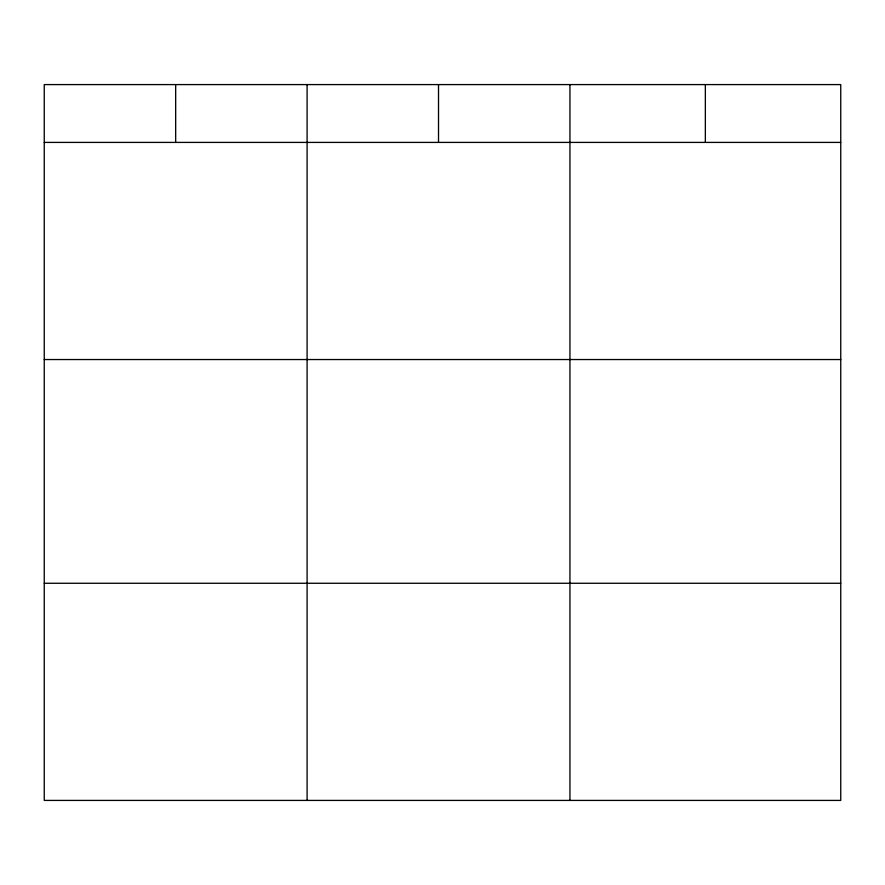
<?xml version="1.0" encoding="UTF-8"?>
<svg xmlns="http://www.w3.org/2000/svg" width="885" height="885" viewBox="0 0 885 885"><rect width="100%" height="100%" fill="white"/><g stroke="black" fill="none" stroke-linecap="round" stroke-linejoin="round"><path stroke-width="1.33" d="M840.75 359.542L840.75 84.584L44.25 84.584L44.25 800.416L840.75 800.416L840.75 359.542L44.25 359.542M44.25 142.408L840.75 142.408M44.25 583.27L840.75 583.27M705.345 84.584L705.345 142.408M569.94 84.584L569.94 800.416M438.517 84.584L438.517 142.408M307.095 84.584L307.095 800.416M175.673 84.584L175.673 142.408"/></g></svg>
